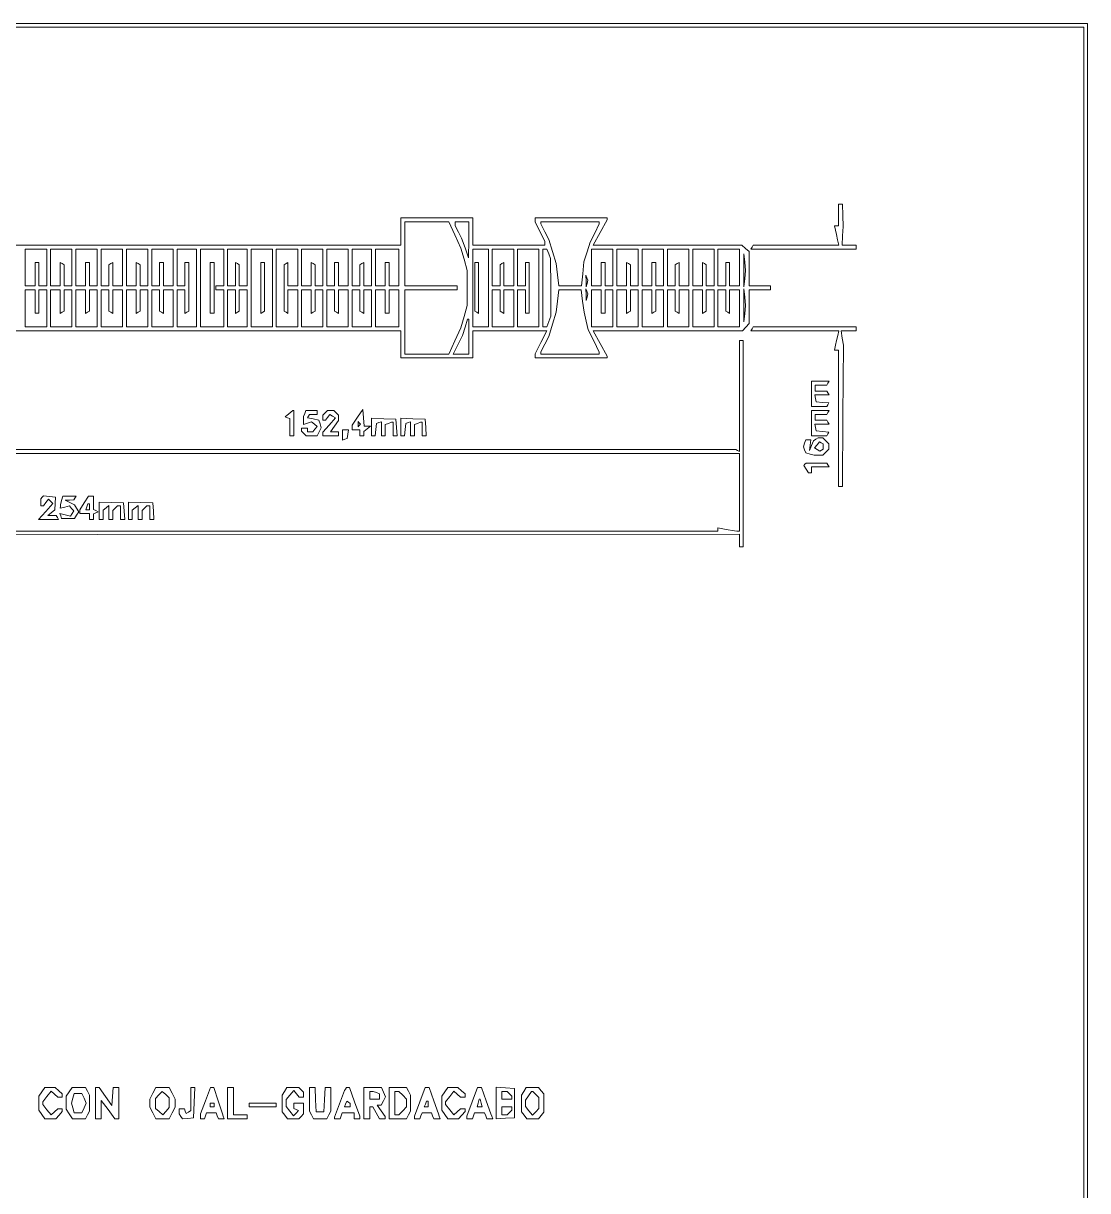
# Paper-space layout 'AN-20-DGE-076' of a CAD drawing. Header units: metres, sheet in millimetres. Extents: x 12 to 194, y 4 to 291.
# Drawn here: x 124.6 to 193.8, y 194.4 to 270.2 of the extents above; entities that cross this region are included whole.
import ezdxf

# ---------------------------------------------------------------- set-up
doc = ezdxf.new("R2010")
doc.units = ezdxf.units.M
doc.layers.add('DGE_CONTORNOS', color=7, linetype='Continuous', lineweight=0)
doc.layers.add('DGE_DATOS', color=7, linetype='Continuous', lineweight=0)

# ---------------------------------------------------------------- blocks, each defined once
blk = doc.blocks.new('LP_REF_DGE_MT_076')
at = {"layer": 'DGE_CONTORNOS'}
for points in [[(30.082, 270.091), (30.022, 269.933), (30.054, 147.569), (30.086, 25.205), (111.948, 25.174), (193.809, 25.142), (193.809, 147.696), (193.809, 270.249), (111.975, 270.249), (30.141, 270.249)], [(193.556, 165.782), (193.556, 61.567), (118.556, 61.567), (43.556, 61.567), (43.556, 165.782), (43.556, 269.996), (118.556, 269.996), (193.556, 269.996)], [(177.62, 257.792), (177.62, 257.096), (177.492, 257.096), (177.363, 257.096), (177.42, 256.811), (177.478, 256.527), (177.552, 256.179), (177.625, 255.831), (174.848, 255.831), (172.07, 255.831), (171.992, 255.705), (171.914, 255.578), (175.336, 255.578), (178.759, 255.578), (178.759, 255.705), (178.759, 255.831), (178.304, 255.831), (177.85, 255.831), (177.883, 256.432), (177.915, 257.033), (177.894, 257.76), (177.873, 258.487), (177.747, 258.487), (177.62, 258.487)], [(152.677, 256.495), (153.066, 255.642), (153.274, 254.914), (153.482, 254.187), (153.482, 253.049), (153.482, 251.911), (153.274, 251.184), (153.066, 250.456), (152.677, 249.602), (152.288, 248.749), (150.852, 248.749), (149.416, 248.749), (149.416, 250.836), (149.416, 252.922), (151.124, 252.922), (152.831, 252.922), (152.831, 253.049), (152.831, 253.175), (151.124, 253.175), (149.416, 253.175), (149.416, 255.262), (149.416, 257.349), (150.852, 257.349), (152.288, 257.349)], [(153.581, 256.179), (153.571, 255.009), (153.344, 255.648), (153.117, 256.287), (152.911, 256.685), (152.705, 257.083), (152.705, 257.216), (152.705, 257.349), (153.147, 257.349), (153.59, 257.349)], [(162.064, 257.282), (162.064, 257.214), (161.765, 256.618), (161.466, 256.021), (161.268, 255.389), (161.069, 254.756), (160.985, 253.966), (160.901, 253.175), (160.163, 253.175), (159.426, 253.175), (159.342, 253.903), (159.258, 254.63), (159.023, 255.413), (158.788, 256.195), (158.529, 256.704), (158.27, 257.212), (158.27, 257.281), (158.27, 257.349), (160.167, 257.349), (162.064, 257.349)], [(126.145, 254.377), (126.145, 253.175), (125.892, 253.175), (125.639, 253.175), (125.639, 253.934), (125.639, 254.693), (125.512, 254.693), (125.386, 254.693), (125.386, 253.934), (125.386, 253.175), (125.07, 253.175), (124.753, 253.175), (124.753, 254.377), (124.753, 255.578), (125.449, 255.578), (126.145, 255.578)], [(127.789, 254.377), (127.789, 253.175), (127.536, 253.175), (127.283, 253.175), (127.283, 253.863), (127.283, 254.552), (127.156, 254.63), (127.03, 254.708), (127.03, 253.942), (127.03, 253.175), (126.714, 253.175), (126.398, 253.175), (126.398, 254.377), (126.398, 255.578), (127.093, 255.578), (127.789, 255.578)], [(129.433, 254.377), (129.433, 253.175), (129.18, 253.175), (128.927, 253.175), (128.927, 253.934), (128.927, 254.693), (128.801, 254.693), (128.674, 254.693), (128.674, 253.934), (128.674, 253.175), (128.358, 253.175), (128.042, 253.175), (128.042, 254.377), (128.042, 255.578), (128.737, 255.578), (129.433, 255.578)], [(131.077, 254.377), (131.077, 253.175), (130.761, 253.175), (130.445, 253.175), (130.445, 253.942), (130.445, 254.708), (130.318, 254.63), (130.192, 254.552), (130.192, 253.863), (130.192, 253.175), (129.939, 253.175), (129.686, 253.175), (129.686, 254.377), (129.686, 255.578), (130.382, 255.578), (131.077, 255.578)], [(132.721, 254.377), (132.721, 253.175), (132.468, 253.175), (132.216, 253.175), (132.216, 253.863), (132.216, 254.552), (132.089, 254.63), (131.963, 254.708), (131.963, 253.942), (131.963, 253.175), (131.646, 253.175), (131.33, 253.175), (131.33, 254.377), (131.33, 255.578), (132.026, 255.578), (132.721, 255.578)], [(134.366, 254.377), (134.366, 253.175), (134.049, 253.175), (133.733, 253.175), (133.733, 253.934), (133.733, 254.693), (133.607, 254.693), (133.48, 254.693), (133.48, 253.934), (133.48, 253.175), (133.227, 253.175), (132.974, 253.175), (132.974, 254.377), (132.974, 255.578), (133.67, 255.578), (134.366, 255.578)], [(135.883, 253.049), (135.883, 250.519), (135.251, 250.519), (134.619, 250.519), (134.619, 251.721), (134.619, 252.922), (134.872, 252.922), (135.124, 252.922), (135.124, 252.156), (135.124, 251.39), (135.251, 251.468), (135.377, 251.546), (135.377, 253.12), (135.377, 254.693), (135.251, 254.693), (135.124, 254.693), (135.124, 253.934), (135.124, 253.175), (134.872, 253.175), (134.619, 253.175), (134.619, 254.377), (134.619, 255.578), (135.251, 255.578), (135.883, 255.578)], [(137.654, 254.377), (137.654, 253.175), (137.401, 253.175), (137.148, 253.175), (137.148, 253.049), (137.148, 252.922), (137.401, 252.922), (137.654, 252.922), (137.654, 251.721), (137.654, 250.519), (136.895, 250.519), (136.136, 250.519), (136.136, 253.049), (136.136, 255.578), (136.895, 255.578), (137.654, 255.578)], [(139.172, 254.377), (139.172, 253.175), (138.919, 253.175), (138.666, 253.175), (138.666, 253.863), (138.666, 254.552), (138.539, 254.63), (138.413, 254.708), (138.413, 253.942), (138.413, 253.175), (138.16, 253.175), (137.907, 253.175), (137.907, 254.377), (137.907, 255.578), (138.539, 255.578), (139.172, 255.578)], [(140.816, 253.049), (140.816, 250.519), (140.125, 250.519), (139.433, 250.519), (139.433, 253.049), (139.433, 255.578), (140.125, 255.578), (140.816, 255.578)], [(142.46, 254.377), (142.46, 253.175), (142.144, 253.175), (141.828, 253.175), (141.828, 253.942), (141.828, 254.708), (141.701, 254.63), (141.575, 254.552), (141.575, 253.049), (141.575, 251.546), (141.701, 251.468), (141.828, 251.39), (141.828, 252.156), (141.828, 252.922), (142.144, 252.922), (142.46, 252.922), (142.46, 251.721), (142.46, 250.519), (141.764, 250.519), (141.069, 250.519), (141.069, 253.049), (141.069, 255.578), (141.764, 255.578), (142.46, 255.578)], [(144.104, 254.377), (144.104, 253.175), (143.851, 253.175), (143.598, 253.175), (143.598, 253.863), (143.598, 254.552), (143.472, 254.63), (143.345, 254.708), (143.345, 253.942), (143.345, 253.175), (143.029, 253.175), (142.713, 253.175), (142.713, 254.377), (142.713, 255.578), (143.409, 255.578), (144.104, 255.578)], [(145.748, 254.377), (145.748, 253.175), (145.432, 253.175), (145.116, 253.175), (145.116, 253.934), (145.116, 254.693), (144.99, 254.693), (144.863, 254.693), (144.863, 253.934), (144.863, 253.175), (144.61, 253.175), (144.357, 253.175), (144.357, 254.377), (144.357, 255.578), (145.053, 255.578), (145.748, 255.578)], [(147.266, 254.377), (147.266, 253.175), (147.013, 253.175), (146.76, 253.175), (146.76, 253.942), (146.76, 254.708), (146.634, 254.63), (146.507, 254.552), (146.507, 253.863), (146.507, 253.175), (146.254, 253.175), (146.001, 253.175), (146.001, 254.377), (146.001, 255.578), (146.634, 255.578), (147.266, 255.578)], [(149.037, 254.377), (149.037, 253.175), (148.721, 253.175), (148.404, 253.175), (148.404, 253.934), (148.404, 254.693), (148.278, 254.693), (148.152, 254.693), (148.152, 253.934), (148.152, 253.175), (147.835, 253.175), (147.519, 253.175), (147.519, 254.377), (147.519, 255.578), (148.278, 255.578), (149.037, 255.578)], [(154.855, 253.049), (154.855, 250.519), (154.349, 250.519), (153.843, 250.519), (153.843, 253.049), (153.843, 255.578), (154.349, 255.578), (154.855, 255.578)], [(156.499, 254.377), (156.499, 253.175), (156.183, 253.175), (155.867, 253.175), (155.867, 253.942), (155.867, 254.708), (155.74, 254.63), (155.614, 254.552), (155.614, 253.863), (155.614, 253.175), (155.361, 253.175), (155.108, 253.175), (155.108, 254.377), (155.108, 255.578), (155.803, 255.578), (156.499, 255.578)], [(158.143, 253.049), (158.143, 250.519), (157.447, 250.519), (156.752, 250.519), (156.752, 251.721), (156.752, 252.922), (157.005, 252.922), (157.258, 252.922), (157.258, 252.164), (157.258, 251.405), (157.384, 251.405), (157.511, 251.405), (157.511, 253.049), (157.511, 254.693), (157.384, 254.693), (157.258, 254.693), (157.258, 253.934), (157.258, 253.175), (157.005, 253.175), (156.752, 253.175), (156.752, 254.377), (156.752, 255.578), (157.447, 255.578), (158.143, 255.578)], [(158.774, 255.266), (158.893, 254.954), (158.907, 253.084), (158.922, 251.215), (158.789, 250.867), (158.655, 250.519), (158.526, 250.519), (158.396, 250.519), (158.396, 253.049), (158.396, 255.578), (158.526, 255.578), (158.655, 255.578)], [(162.949, 254.377), (162.949, 253.175), (162.696, 253.175), (162.443, 253.175), (162.443, 253.934), (162.443, 254.693), (162.317, 254.693), (162.19, 254.693), (162.19, 253.934), (162.19, 253.175), (161.874, 253.175), (161.558, 253.175), (161.558, 254.377), (161.558, 255.578), (162.254, 255.578), (162.949, 255.578)], [(164.593, 254.377), (164.593, 253.175), (164.34, 253.175), (164.087, 253.175), (164.087, 253.863), (164.087, 254.552), (163.961, 254.63), (163.835, 254.708), (163.835, 253.942), (163.835, 253.175), (163.518, 253.175), (163.202, 253.175), (163.202, 254.377), (163.202, 255.578), (163.898, 255.578), (164.593, 255.578)], [(166.238, 254.377), (166.238, 253.175), (165.985, 253.175), (165.732, 253.175), (165.732, 253.934), (165.732, 254.693), (165.605, 254.693), (165.479, 254.693), (165.479, 253.934), (165.479, 253.175), (165.163, 253.175), (164.846, 253.175), (164.846, 254.377), (164.846, 255.578), (165.542, 255.578), (166.238, 255.578)], [(167.882, 254.377), (167.882, 253.175), (167.566, 253.175), (167.249, 253.175), (167.249, 253.942), (167.249, 254.708), (167.123, 254.63), (166.996, 254.552), (166.996, 253.863), (166.996, 253.175), (166.743, 253.175), (166.491, 253.175), (166.491, 254.377), (166.491, 255.578), (167.186, 255.578), (167.882, 255.578)], [(169.526, 254.377), (169.526, 253.175), (169.273, 253.175), (169.02, 253.175), (169.02, 253.863), (169.02, 254.552), (168.894, 254.63), (168.767, 254.708), (168.767, 253.942), (168.767, 253.175), (168.451, 253.175), (168.135, 253.175), (168.135, 254.377), (168.135, 255.578), (168.83, 255.578), (169.526, 255.578)], [(171.17, 254.377), (171.17, 253.175), (170.854, 253.175), (170.538, 253.175), (170.538, 253.934), (170.538, 254.693), (170.411, 254.693), (170.285, 254.693), (170.285, 253.934), (170.285, 253.175), (170.032, 253.175), (169.779, 253.175), (169.779, 254.377), (169.779, 255.578), (170.475, 255.578), (171.17, 255.578)], [(171.516, 253.65), (171.467, 253.112), (171.467, 254.187), (171.467, 255.262), (171.516, 254.725), (171.564, 254.187)], [(136.769, 253.049), (136.769, 251.405), (136.895, 251.405), (137.022, 251.405), (137.022, 253.049), (137.022, 254.693), (136.895, 254.693), (136.769, 254.693)], [(140.057, 253.041), (140.057, 251.39), (140.184, 251.468), (140.31, 251.546), (140.31, 253.12), (140.31, 254.693), (140.184, 254.693), (140.057, 254.693)], [(153.969, 253.12), (153.969, 251.546), (154.096, 251.468), (154.222, 251.39), (154.222, 253.041), (154.222, 254.693), (154.096, 254.693), (153.969, 254.693)], [(161.266, 253.336), (161.208, 253.112), (161.203, 253.492), (161.199, 253.871), (161.261, 253.715), (161.324, 253.56)], [(125.386, 252.164), (125.386, 251.405), (125.512, 251.405), (125.639, 251.405), (125.639, 252.164), (125.639, 252.922), (125.892, 252.922), (126.145, 252.922), (126.145, 251.721), (126.145, 250.519), (125.449, 250.519), (124.753, 250.519), (124.753, 251.721), (124.753, 252.922), (125.07, 252.922), (125.386, 252.922)], [(127.03, 252.156), (127.03, 251.39), (127.156, 251.468), (127.283, 251.546), (127.283, 252.234), (127.283, 252.922), (127.536, 252.922), (127.789, 252.922), (127.789, 251.721), (127.789, 250.519), (127.093, 250.519), (126.398, 250.519), (126.398, 251.721), (126.398, 252.922), (126.714, 252.922), (127.03, 252.922)], [(128.674, 252.156), (128.674, 251.39), (128.801, 251.468), (128.927, 251.546), (128.927, 252.234), (128.927, 252.922), (129.18, 252.922), (129.433, 252.922), (129.433, 251.721), (129.433, 250.519), (128.737, 250.519), (128.042, 250.519), (128.042, 251.721), (128.042, 252.922), (128.358, 252.922), (128.674, 252.922)], [(130.192, 252.234), (130.192, 251.546), (130.318, 251.468), (130.445, 251.39), (130.445, 252.156), (130.445, 252.922), (130.761, 252.922), (131.077, 252.922), (131.077, 251.721), (131.077, 250.519), (130.382, 250.519), (129.686, 250.519), (129.686, 251.721), (129.686, 252.922), (129.939, 252.922), (130.192, 252.922)], [(131.963, 252.156), (131.963, 251.39), (132.089, 251.468), (132.216, 251.546), (132.216, 252.234), (132.216, 252.922), (132.468, 252.922), (132.721, 252.922), (132.721, 251.721), (132.721, 250.519), (132.026, 250.519), (131.33, 250.519), (131.33, 251.721), (131.33, 252.922), (131.646, 252.922), (131.963, 252.922)], [(133.48, 252.234), (133.48, 251.546), (133.607, 251.468), (133.733, 251.39), (133.733, 252.156), (133.733, 252.922), (134.049, 252.922), (134.366, 252.922), (134.366, 251.721), (134.366, 250.519), (133.67, 250.519), (132.974, 250.519), (132.974, 251.721), (132.974, 252.922), (133.227, 252.922), (133.48, 252.922)], [(138.413, 252.156), (138.413, 251.39), (138.539, 251.468), (138.666, 251.546), (138.666, 252.234), (138.666, 252.922), (138.919, 252.922), (139.172, 252.922), (139.172, 251.721), (139.172, 250.519), (138.539, 250.519), (137.907, 250.519), (137.907, 251.721), (137.907, 252.922), (138.16, 252.922), (138.413, 252.922)], [(143.345, 252.156), (143.345, 251.39), (143.472, 251.468), (143.598, 251.546), (143.598, 252.234), (143.598, 252.922), (143.851, 252.922), (144.104, 252.922), (144.104, 251.721), (144.104, 250.519), (143.409, 250.519), (142.713, 250.519), (142.713, 251.721), (142.713, 252.922), (143.029, 252.922), (143.345, 252.922)], [(144.863, 252.234), (144.863, 251.546), (144.99, 251.468), (145.116, 251.39), (145.116, 252.156), (145.116, 252.922), (145.432, 252.922), (145.748, 252.922), (145.748, 251.721), (145.748, 250.519), (145.053, 250.519), (144.357, 250.519), (144.357, 251.721), (144.357, 252.922), (144.61, 252.922), (144.863, 252.922)], [(146.507, 252.234), (146.507, 251.546), (146.634, 251.468), (146.76, 251.39), (146.76, 252.156), (146.76, 252.922), (147.013, 252.922), (147.266, 252.922), (147.266, 251.721), (147.266, 250.519), (146.634, 250.519), (146.001, 250.519), (146.001, 251.721), (146.001, 252.922), (146.254, 252.922), (146.507, 252.922)], [(148.152, 252.164), (148.152, 251.405), (148.278, 251.405), (148.404, 251.405), (148.404, 252.164), (148.404, 252.922), (148.721, 252.922), (149.037, 252.922), (149.037, 251.721), (149.037, 250.519), (148.278, 250.519), (147.519, 250.519), (147.519, 251.721), (147.519, 252.922), (147.835, 252.922), (148.152, 252.922)], [(155.614, 252.234), (155.614, 251.546), (155.74, 251.468), (155.867, 251.39), (155.867, 252.156), (155.867, 252.922), (156.183, 252.922), (156.499, 252.922), (156.499, 251.721), (156.499, 250.519), (155.803, 250.519), (155.108, 250.519), (155.108, 251.721), (155.108, 252.922), (155.361, 252.922), (155.614, 252.922)], [(160.984, 252.195), (161.071, 251.468), (161.207, 250.899), (161.343, 250.33), (161.703, 249.606), (162.064, 248.882), (162.064, 248.816), (162.064, 248.749), (160.167, 248.749), (158.27, 248.749), (158.27, 248.817), (158.27, 248.885), (158.529, 249.394), (158.788, 249.902), (159.023, 250.685), (159.258, 251.468), (159.342, 252.195), (159.426, 252.922), (160.161, 252.922), (160.896, 252.922)], [(161.266, 252.451), (161.208, 252.227), (161.203, 252.606), (161.199, 252.986), (161.261, 252.83), (161.324, 252.674)], [(162.19, 252.164), (162.19, 251.405), (162.317, 251.405), (162.443, 251.405), (162.443, 252.164), (162.443, 252.922), (162.696, 252.922), (162.949, 252.922), (162.949, 251.721), (162.949, 250.519), (162.254, 250.519), (161.558, 250.519), (161.558, 251.721), (161.558, 252.922), (161.874, 252.922), (162.19, 252.922)], [(163.835, 252.156), (163.835, 251.39), (163.961, 251.468), (164.087, 251.546), (164.087, 252.234), (164.087, 252.922), (164.34, 252.922), (164.593, 252.922), (164.593, 251.721), (164.593, 250.519), (163.898, 250.519), (163.202, 250.519), (163.202, 251.721), (163.202, 252.922), (163.518, 252.922), (163.835, 252.922)], [(165.479, 252.156), (165.479, 251.39), (165.605, 251.468), (165.732, 251.546), (165.732, 252.234), (165.732, 252.922), (165.985, 252.922), (166.238, 252.922), (166.238, 251.721), (166.238, 250.519), (165.542, 250.519), (164.846, 250.519), (164.846, 251.721), (164.846, 252.922), (165.163, 252.922), (165.479, 252.922)], [(166.996, 252.234), (166.996, 251.546), (167.123, 251.468), (167.249, 251.39), (167.249, 252.156), (167.249, 252.922), (167.566, 252.922), (167.882, 252.922), (167.882, 251.721), (167.882, 250.519), (167.186, 250.519), (166.491, 250.519), (166.491, 251.721), (166.491, 252.922), (166.743, 252.922), (166.996, 252.922)], [(168.767, 252.156), (168.767, 251.39), (168.894, 251.468), (169.02, 251.546), (169.02, 252.234), (169.02, 252.922), (169.273, 252.922), (169.526, 252.922), (169.526, 251.721), (169.526, 250.519), (168.83, 250.519), (168.135, 250.519), (168.135, 251.721), (168.135, 252.922), (168.451, 252.922), (168.767, 252.922)], [(170.285, 252.234), (170.285, 251.546), (170.411, 251.468), (170.538, 251.39), (170.538, 252.156), (170.538, 252.922), (170.854, 252.922), (171.17, 252.922), (171.17, 251.721), (171.17, 250.519), (170.475, 250.519), (169.779, 250.519), (169.779, 251.721), (169.779, 252.922), (170.032, 252.922), (170.285, 252.922)], [(171.516, 251.373), (171.467, 250.836), (171.467, 251.911), (171.467, 252.986), (171.516, 252.448), (171.564, 251.911)], [(153.59, 249.887), (153.59, 248.749), (153.082, 248.749), (152.574, 248.749), (152.878, 249.349), (153.182, 249.95), (153.343, 250.488), (153.504, 251.025), (153.547, 251.025), (153.59, 251.025)], [(171.992, 250.393), (171.914, 250.266), (174.77, 250.266), (177.625, 250.266), (177.56, 249.95), (177.494, 249.634), (177.428, 249.318), (177.363, 249.002), (177.492, 249.002), (177.62, 249.002), (177.62, 244.575), (177.62, 240.148), (177.742, 240.148), (177.864, 240.148), (177.9, 244.733), (177.937, 249.318), (177.859, 249.792), (177.781, 250.266), (178.27, 250.266), (178.759, 250.266), (178.759, 250.393), (178.759, 250.519), (175.415, 250.519), (172.07, 250.519)], [(175.85, 246.156), (175.85, 245.334), (176.348, 245.334), (176.847, 245.334), (176.92, 245.452), (176.993, 245.57), (176.58, 245.61), (176.168, 245.65), (176.126, 245.871), (176.084, 246.093), (176.544, 246.093), (177.003, 246.093), (176.925, 246.219), (176.847, 246.346), (176.475, 246.346), (176.103, 246.346), (176.103, 246.535), (176.103, 246.725), (176.475, 246.725), (176.847, 246.725), (176.925, 246.852), (177.003, 246.978), (176.426, 246.978), (175.85, 246.978)], [(146.349, 244.641), (146.001, 244.137), (146.001, 243.977), (146.001, 243.816), (146.254, 243.816), (146.507, 243.816), (146.507, 243.627), (146.507, 243.437), (146.634, 243.437), (146.76, 243.437), (146.76, 243.581), (146.76, 243.725), (146.982, 243.893), (147.203, 244.061), (146.989, 244.065), (146.775, 244.069), (146.736, 244.607), (146.697, 245.144)], [(141.891, 244.873), (141.638, 244.673), (141.796, 244.613), (141.954, 244.554), (141.954, 243.995), (141.954, 243.437), (142.081, 243.437), (142.207, 243.437), (142.207, 244.259), (142.207, 245.081), (142.176, 245.077), (142.144, 245.073)], [(142.916, 244.881), (142.84, 244.681), (142.84, 244.43), (142.84, 244.179), (143.099, 244.261), (143.358, 244.343), (143.543, 244.189), (143.728, 244.036), (143.584, 243.863), (143.441, 243.69), (143.267, 243.69), (143.092, 243.69), (143.092, 243.816), (143.092, 243.943), (142.903, 243.943), (142.713, 243.943), (142.713, 243.842), (142.713, 243.74), (142.865, 243.589), (143.017, 243.437), (143.366, 243.437), (143.716, 243.437), (143.854, 243.695), (143.992, 243.952), (143.911, 244.206), (143.831, 244.459), (143.464, 244.532), (143.097, 244.606), (143.165, 244.717), (143.234, 244.828), (143.479, 244.828), (143.725, 244.828), (143.725, 244.955), (143.725, 245.081), (143.359, 245.081), (142.993, 245.081)], [(144.256, 244.929), (144.104, 244.777), (144.104, 244.613), (144.104, 244.449), (144.185, 244.449), (144.266, 244.449), (144.407, 244.636), (144.547, 244.823), (144.727, 244.71), (144.908, 244.596), (144.506, 244.138), (144.104, 243.681), (144.104, 243.559), (144.104, 243.437), (144.61, 243.437), (145.116, 243.437), (145.116, 243.563), (145.116, 243.69), (144.855, 243.69), (144.593, 243.69), (144.855, 244.057), (145.116, 244.424), (145.116, 244.601), (145.116, 244.777), (144.964, 244.929), (144.813, 245.081), (144.61, 245.081), (144.408, 245.081)], [(146.465, 244.111), (146.381, 244.027), (146.381, 244.196), (146.381, 244.364), (146.465, 244.28), (146.549, 244.196)], [(147.266, 244.008), (147.266, 243.437), (147.385, 243.437), (147.503, 243.437), (147.543, 243.838), (147.582, 244.239), (147.74, 244.291), (147.899, 244.343), (147.899, 243.89), (147.899, 243.437), (148.025, 243.437), (148.152, 243.437), (148.152, 243.803), (148.152, 244.169), (148.352, 244.245), (148.552, 244.322), (148.605, 244.322), (148.657, 244.322), (148.657, 243.879), (148.657, 243.437), (148.791, 243.437), (148.925, 243.437), (148.886, 243.974), (148.847, 244.512), (148.057, 244.546), (147.266, 244.579)], [(149.163, 244.005), (149.163, 243.437), (149.282, 243.437), (149.4, 243.437), (149.44, 243.838), (149.48, 244.239), (149.638, 244.291), (149.796, 244.343), (149.796, 243.89), (149.796, 243.437), (149.922, 243.437), (150.049, 243.437), (150.049, 243.803), (150.049, 244.169), (150.249, 244.245), (150.449, 244.322), (150.502, 244.322), (150.555, 244.322), (150.555, 243.879), (150.555, 243.437), (150.688, 243.437), (150.822, 243.437), (150.783, 243.974), (150.744, 244.512), (149.954, 244.542), (149.163, 244.573)], [(175.85, 244.259), (175.85, 243.437), (176.348, 243.437), (176.847, 243.437), (176.92, 243.555), (176.993, 243.673), (176.58, 243.713), (176.168, 243.753), (176.126, 243.974), (176.084, 244.196), (176.544, 244.196), (177.003, 244.196), (176.925, 244.322), (176.847, 244.449), (176.475, 244.449), (176.103, 244.449), (176.103, 244.638), (176.103, 244.828), (176.475, 244.828), (176.847, 244.828), (176.925, 244.955), (177.003, 245.081), (176.426, 245.081), (175.85, 245.081)], [(145.369, 243.49), (145.369, 243.163), (145.527, 243.215), (145.685, 243.267), (145.726, 243.542), (145.766, 243.816), (145.568, 243.816), (145.369, 243.816)], [(176.141, 243.21), (175.989, 243.113), (175.853, 242.801), (175.718, 242.488), (175.766, 242.836), (175.815, 243.184), (175.651, 243.184), (175.487, 243.184), (175.413, 242.949), (175.338, 242.714), (175.413, 242.519), (175.488, 242.323), (175.764, 242.249), (176.039, 242.176), (176.315, 242.174), (176.591, 242.172), (176.789, 242.371), (176.988, 242.57), (176.988, 242.741), (176.988, 242.913), (176.789, 243.112), (176.591, 243.31), (176.441, 243.308), (176.292, 243.306)], [(176.609, 242.741), (176.609, 242.566), (176.508, 242.504), (176.407, 242.442), (176.231, 242.55), (176.056, 242.659), (176.22, 242.857), (176.384, 243.055), (176.496, 242.985), (176.609, 242.916)], [(175.436, 241.589), (175.359, 241.512), (175.508, 241.273), (175.658, 241.034), (175.754, 241.034), (175.85, 241.034), (175.85, 241.224), (175.85, 241.413), (176.426, 241.413), (177.003, 241.413), (176.925, 241.54), (176.847, 241.666), (176.18, 241.666), (175.512, 241.666)], [(125.856, 239.438), (125.765, 239.347), (125.765, 239.116), (125.765, 238.884), (125.846, 238.884), (125.927, 238.884), (126.091, 239.105), (126.254, 239.326), (126.401, 239.182), (126.548, 239.037), (126.079, 238.518), (125.609, 237.998), (126.264, 237.998), (126.918, 237.998), (126.84, 238.125), (126.762, 238.251), (126.485, 238.255), (126.208, 238.259), (126.441, 238.436), (126.675, 238.613), (126.694, 239.033), (126.714, 239.453), (126.33, 239.49), (125.946, 239.528)], [(127.11, 239.232), (127.033, 238.947), (127.032, 238.838), (127.03, 238.73), (127.332, 238.806), (127.633, 238.881), (127.767, 238.72), (127.901, 238.559), (127.795, 238.388), (127.69, 238.217), (127.347, 238.303), (127.005, 238.389), (127.06, 238.225), (127.114, 238.062), (127.533, 238.062), (127.951, 238.062), (128.091, 238.283), (128.23, 238.504), (128.092, 238.726), (127.954, 238.947), (127.65, 239.103), (127.346, 239.259), (127.623, 239.261), (127.9, 239.263), (127.979, 239.39), (128.057, 239.516), (127.621, 239.516), (127.186, 239.516)], [(128.579, 239.074), (128.295, 238.634), (128.295, 238.506), (128.295, 238.378), (128.611, 238.378), (128.927, 238.378), (128.927, 238.188), (128.927, 237.998), (129.054, 237.998), (129.18, 237.998), (129.18, 238.178), (129.18, 238.357), (129.338, 238.431), (129.496, 238.504), (129.338, 238.578), (129.18, 238.652), (129.18, 239.084), (129.18, 239.516), (129.022, 239.515), (128.864, 239.513)], [(129.56, 238.565), (129.56, 237.998), (129.686, 237.998), (129.812, 237.998), (129.812, 238.299), (129.812, 238.6), (130.002, 238.757), (130.192, 238.915), (130.192, 238.457), (130.192, 237.998), (130.318, 237.998), (130.445, 237.998), (130.445, 238.289), (130.445, 238.58), (130.597, 238.732), (130.748, 238.884), (130.85, 238.884), (130.951, 238.884), (130.951, 238.441), (130.951, 237.998), (131.085, 237.998), (131.218, 237.998), (131.179, 238.536), (131.14, 239.073), (130.35, 239.103), (129.56, 239.132)], [(131.457, 238.565), (131.457, 237.998), (131.583, 237.998), (131.71, 237.998), (131.71, 238.299), (131.71, 238.6), (131.899, 238.757), (132.089, 238.915), (132.089, 238.457), (132.089, 237.998), (132.216, 237.998), (132.342, 237.998), (132.342, 238.289), (132.342, 238.58), (132.494, 238.732), (132.646, 238.884), (132.747, 238.884), (132.848, 238.884), (132.848, 238.441), (132.848, 237.998), (132.982, 237.998), (133.115, 237.998), (133.077, 238.536), (133.038, 239.073), (132.247, 239.103), (131.457, 239.132)], [(128.927, 238.82), (128.927, 238.631), (128.805, 238.631), (128.682, 238.631), (128.755, 238.82), (128.828, 239.01), (128.877, 239.01), (128.927, 239.01)], [(125.836, 200.787), (125.639, 200.506), (125.639, 200.056), (125.639, 199.607), (125.836, 199.325), (126.033, 199.044), (126.385, 199.044), (126.738, 199.044), (126.947, 199.276), (127.156, 199.507), (127.156, 199.592), (127.156, 199.677), (127.008, 199.677), (126.86, 199.677), (126.643, 199.48), (126.426, 199.284), (126.159, 199.624), (125.892, 199.964), (125.892, 200.056), (125.892, 200.148), (126.159, 200.488), (126.426, 200.828), (126.643, 200.632), (126.86, 200.436), (127.008, 200.436), (127.156, 200.436), (127.156, 200.542), (127.156, 200.649), (126.925, 200.859), (126.694, 201.068), (126.363, 201.068), (126.033, 201.068)], [(127.606, 200.787), (127.409, 200.506), (127.409, 200.087), (127.409, 199.668), (127.614, 199.356), (127.818, 199.044), (128.242, 199.044), (128.665, 199.044), (128.796, 199.289), (128.927, 199.534), (128.927, 200.056), (128.927, 200.579), (128.796, 200.823), (128.665, 201.068), (128.234, 201.068), (127.803, 201.068)], [(128.571, 200.372), (128.715, 200.056), (128.571, 199.74), (128.427, 199.424), (128.173, 199.424), (127.92, 199.424), (127.841, 199.74), (127.761, 200.056), (127.841, 200.372), (127.92, 200.688), (128.173, 200.688), (128.427, 200.688)], [(129.307, 200.056), (129.307, 199.044), (129.496, 199.044), (129.686, 199.044), (129.686, 199.632), (129.686, 200.219), (130.134, 199.632), (130.583, 199.044), (130.704, 199.044), (130.824, 199.044), (130.824, 200.056), (130.824, 201.068), (130.642, 201.068), (130.459, 201.068), (130.42, 200.487), (130.382, 199.905), (129.973, 200.487), (129.565, 201.068), (129.436, 201.068), (129.307, 201.068)], [(133.041, 200.695), (132.848, 200.322), (132.848, 200.056), (132.848, 199.791), (133.041, 199.417), (133.234, 199.044), (133.67, 199.044), (134.106, 199.044), (134.299, 199.417), (134.492, 199.791), (134.492, 200.056), (134.492, 200.322), (134.299, 200.695), (134.106, 201.068), (133.67, 201.068), (133.234, 201.068)], [(134.113, 200.078), (134.113, 199.76), (133.902, 199.528), (133.692, 199.295), (133.46, 199.506), (133.227, 199.716), (133.227, 200.034), (133.227, 200.352), (133.438, 200.585), (133.648, 200.817), (133.88, 200.607), (134.113, 200.396)], [(135.504, 200.317), (135.504, 199.565), (135.353, 199.472), (135.203, 199.379), (135.153, 199.528), (135.103, 199.677), (134.924, 199.677), (134.745, 199.677), (134.747, 199.519), (134.749, 199.361), (134.856, 199.192), (134.962, 199.024), (135.328, 199.066), (135.694, 199.108), (135.731, 200.088), (135.768, 201.068), (135.636, 201.068), (135.504, 201.068)], [(136.464, 200.212), (136.136, 199.355), (136.136, 199.2), (136.136, 199.044), (136.267, 199.044), (136.397, 199.044), (136.47, 199.234), (136.543, 199.424), (136.849, 199.424), (137.156, 199.424), (137.229, 199.234), (137.302, 199.044), (137.491, 199.044), (137.681, 199.044), (137.623, 199.202), (137.565, 199.361), (137.283, 200.214), (137.001, 201.068), (136.896, 201.068), (136.791, 201.068)], [(137.907, 200.056), (137.907, 199.044), (138.539, 199.044), (139.172, 199.044), (139.172, 199.171), (139.172, 199.297), (138.729, 199.297), (138.286, 199.297), (138.286, 200.183), (138.286, 201.068), (138.097, 201.068), (137.907, 201.068)], [(141.605, 200.817), (141.448, 200.565), (141.452, 200.026), (141.456, 199.487), (141.624, 199.266), (141.792, 199.044), (142.164, 199.044), (142.536, 199.044), (142.688, 199.196), (142.84, 199.348), (142.84, 199.702), (142.84, 200.056), (142.523, 200.056), (142.207, 200.056), (142.207, 199.877), (142.207, 199.698), (142.365, 199.64), (142.523, 199.582), (142.356, 199.408), (142.189, 199.234), (141.945, 199.533), (141.701, 199.831), (141.701, 200.056), (141.701, 200.281), (141.954, 200.58), (142.207, 200.878), (142.379, 200.657), (142.551, 200.436), (142.695, 200.436), (142.84, 200.436), (142.84, 200.6), (142.84, 200.764), (142.688, 200.916), (142.536, 201.068), (142.149, 201.068), (141.762, 201.068)], [(143.219, 200.301), (143.219, 199.534), (143.35, 199.289), (143.481, 199.044), (143.915, 199.044), (144.348, 199.044), (144.479, 199.289), (144.61, 199.534), (144.61, 200.301), (144.61, 201.068), (144.427, 201.068), (144.243, 201.068), (144.205, 200.277), (144.168, 199.487), (143.915, 199.487), (143.662, 199.487), (143.624, 200.277), (143.586, 201.068), (143.403, 201.068), (143.219, 201.068)], [(145.575, 200.968), (145.513, 200.868), (145.188, 200.004), (144.863, 199.141), (144.863, 199.093), (144.863, 199.044), (145.039, 199.044), (145.215, 199.044), (145.288, 199.234), (145.361, 199.424), (145.744, 199.424), (146.128, 199.424), (146.128, 199.234), (146.128, 199.044), (146.318, 199.044), (146.507, 199.044), (146.507, 199.129), (146.507, 199.214), (146.163, 200.141), (145.818, 201.068), (145.727, 201.068), (145.637, 201.068)], [(146.76, 200.056), (146.76, 199.044), (146.95, 199.044), (147.14, 199.044), (147.14, 199.424), (147.14, 199.803), (147.239, 199.803), (147.338, 199.803), (147.562, 199.424), (147.786, 199.044), (147.969, 199.044), (148.152, 199.044), (148.152, 199.12), (148.152, 199.195), (147.89, 199.562), (147.628, 199.93), (147.759, 199.93), (147.89, 199.93), (148.034, 200.199), (148.178, 200.468), (148.041, 200.768), (147.904, 201.068), (147.332, 201.068), (146.76, 201.068)], [(147.572, 200.738), (147.772, 200.661), (147.772, 200.485), (147.772, 200.309), (147.456, 200.309), (147.14, 200.309), (147.14, 200.562), (147.14, 200.815), (147.256, 200.815), (147.372, 200.815)], [(148.404, 200.056), (148.404, 199.044), (148.969, 199.044), (149.534, 199.044), (149.665, 199.289), (149.796, 199.534), (149.796, 200.056), (149.796, 200.579), (149.665, 200.823), (149.534, 201.068), (148.969, 201.068), (148.404, 201.068)], [(149.29, 200.562), (149.543, 200.309), (149.543, 200.056), (149.543, 199.803), (149.29, 199.55), (149.037, 199.297), (148.91, 199.297), (148.784, 199.297), (148.784, 200.056), (148.784, 200.815), (148.91, 200.815), (149.037, 200.815)], [(150.393, 200.141), (150.049, 199.214), (150.049, 199.129), (150.049, 199.044), (150.225, 199.044), (150.401, 199.044), (150.474, 199.234), (150.547, 199.424), (150.853, 199.424), (151.16, 199.424), (151.233, 199.234), (151.305, 199.044), (151.513, 199.044), (151.72, 199.044), (151.663, 199.202), (151.605, 199.361), (151.302, 200.214), (150.999, 201.068), (150.869, 201.068), (150.738, 201.068)], [(152.016, 200.787), (151.819, 200.506), (151.819, 200.056), (151.819, 199.607), (152.016, 199.325), (152.213, 199.044), (152.566, 199.044), (152.918, 199.044), (153.128, 199.276), (153.337, 199.507), (153.337, 199.592), (153.337, 199.677), (153.189, 199.677), (153.041, 199.677), (152.824, 199.48), (152.607, 199.284), (152.34, 199.624), (152.072, 199.964), (152.072, 200.056), (152.072, 200.148), (152.34, 200.488), (152.607, 200.828), (152.824, 200.632), (153.041, 200.436), (153.189, 200.436), (153.337, 200.436), (153.337, 200.542), (153.337, 200.649), (153.106, 200.859), (152.874, 201.068), (152.544, 201.068), (152.213, 201.068)], [(153.808, 200.141), (153.464, 199.214), (153.464, 199.129), (153.464, 199.044), (153.64, 199.044), (153.816, 199.044), (153.889, 199.234), (153.961, 199.424), (154.286, 199.424), (154.61, 199.424), (154.683, 199.234), (154.755, 199.044), (154.945, 199.044), (155.135, 199.044), (155.077, 199.202), (155.02, 199.361), (154.717, 200.214), (154.414, 201.068), (154.284, 201.068), (154.153, 201.068)], [(155.361, 200.056), (155.361, 199.03), (155.961, 199.069), (156.562, 199.108), (156.562, 200.056), (156.562, 201.005), (155.961, 201.043), (155.361, 201.082)], [(156.221, 200.663), (156.372, 200.511), (156.372, 200.41), (156.372, 200.309), (156.056, 200.309), (155.74, 200.309), (155.74, 200.562), (155.74, 200.815), (155.904, 200.815), (156.069, 200.815)], [(157.162, 200.817), (157.005, 200.565), (157.009, 200.026), (157.013, 199.487), (157.181, 199.266), (157.349, 199.044), (157.731, 199.044), (158.112, 199.044), (158.286, 199.253), (158.459, 199.463), (158.459, 200.056), (158.459, 200.65), (158.286, 200.859), (158.112, 201.068), (157.715, 201.068), (157.319, 201.068)], [(157.944, 200.616), (158.143, 200.417), (158.143, 200.056), (158.143, 199.695), (157.929, 199.481), (157.715, 199.267), (157.486, 199.549), (157.258, 199.831), (157.258, 200.042), (157.258, 200.253), (157.455, 200.534), (157.652, 200.815), (157.699, 200.815), (157.746, 200.815)], [(137.022, 199.93), (137.022, 199.803), (136.895, 199.803), (136.769, 199.803), (136.769, 199.93), (136.769, 200.056), (136.895, 200.056), (137.022, 200.056)], [(139.298, 199.93), (139.298, 199.803), (140.184, 199.803), (141.069, 199.803), (141.069, 199.93), (141.069, 200.056), (140.184, 200.056), (139.298, 200.056)], [(145.875, 199.922), (145.875, 199.803), (145.689, 199.803), (145.503, 199.803), (145.576, 199.992), (145.648, 200.181), (145.762, 200.111), (145.875, 200.041)], [(150.934, 199.993), (150.934, 199.803), (150.811, 199.803), (150.689, 199.803), (150.762, 199.993), (150.835, 200.183), (150.884, 200.183), (150.934, 200.183)], [(154.385, 200.056), (154.452, 199.803), (154.286, 199.803), (154.12, 199.803), (154.186, 200.056), (154.252, 200.309), (154.286, 200.309), (154.319, 200.309)], [(156.372, 199.702), (156.372, 199.601), (156.221, 199.449), (156.069, 199.297), (155.904, 199.297), (155.74, 199.297), (155.74, 199.55), (155.74, 199.803), (156.056, 199.803), (156.372, 199.803)]]:
    blk.add_lwpolyline(points, close=True, dxfattribs=at)
for points in [[(119.016, 250.266), (149.163, 250.266), (149.163, 249.381), (149.163, 248.496), (151.503, 248.496), (153.843, 248.496), (153.843, 249.381), (153.843, 250.266), (156.248, 250.266), (158.653, 250.266), (158.271, 249.511), (157.89, 248.756), (157.89, 248.626), (157.89, 248.496), (160.23, 248.496), (162.57, 248.496), (162.57, 248.555), (162.57, 248.614), (162.115, 249.44), (161.661, 250.266), (166.523, 250.266), (171.384, 250.266), (171.593, 250.498), (171.803, 250.729), (171.803, 251.826), (171.803, 252.922), (172.498, 252.922), (173.194, 252.922), (173.194, 253.049), (173.194, 253.175), (172.498, 253.175), (171.803, 253.175), (171.803, 254.294), (171.803, 255.413), (171.571, 255.622), (171.34, 255.831), (166.501, 255.831), (161.661, 255.831), (162.115, 256.658), (162.57, 257.484), (162.57, 257.543), (162.57, 257.602), (160.23, 257.602), (157.89, 257.602), (157.89, 257.471), (157.89, 257.341), (158.206, 256.717), (158.523, 256.093), (158.523, 255.962), (158.523, 255.831), (156.183, 255.831), (153.843, 255.831), (153.843, 256.717), (153.843, 257.602), (151.503, 257.602), (149.163, 257.602), (149.163, 256.717), (149.163, 255.831), (125.716, 255.831), (102.269, 255.831)], [(121.339, 242.295), (146.254, 242.294), (171.17, 242.293), (171.17, 239.766), (171.17, 237.24), (171.012, 237.245), (170.854, 237.251), (170.316, 237.355), (169.779, 237.459), (169.779, 237.349), (169.779, 237.24), (129.307, 237.24), (88.834, 237.24)], [(87.696, 236.986), (129.433, 237.018), (171.17, 237.05), (171.17, 236.639), (171.17, 236.228), (171.297, 236.228), (171.423, 236.228), (171.423, 242.931), (171.423, 249.634), (171.297, 249.634), (171.17, 249.634), (171.17, 246.022), (171.17, 242.41), (171.053, 242.483), (170.935, 242.555), (146.253, 242.554), (121.571, 242.553)]]:
    blk.add_lwpolyline(points, dxfattribs=at)

psp = doc.layouts.new('AN-20-DGE-076')

# ---------------------------------------------------------------- block references
at = {"layer": 'DGE_DATOS'}
psp.add_blockref('LP_REF_DGE_MT_076', (0, 0), dxfattribs=at)

doc.saveas('drawing.dxf')
